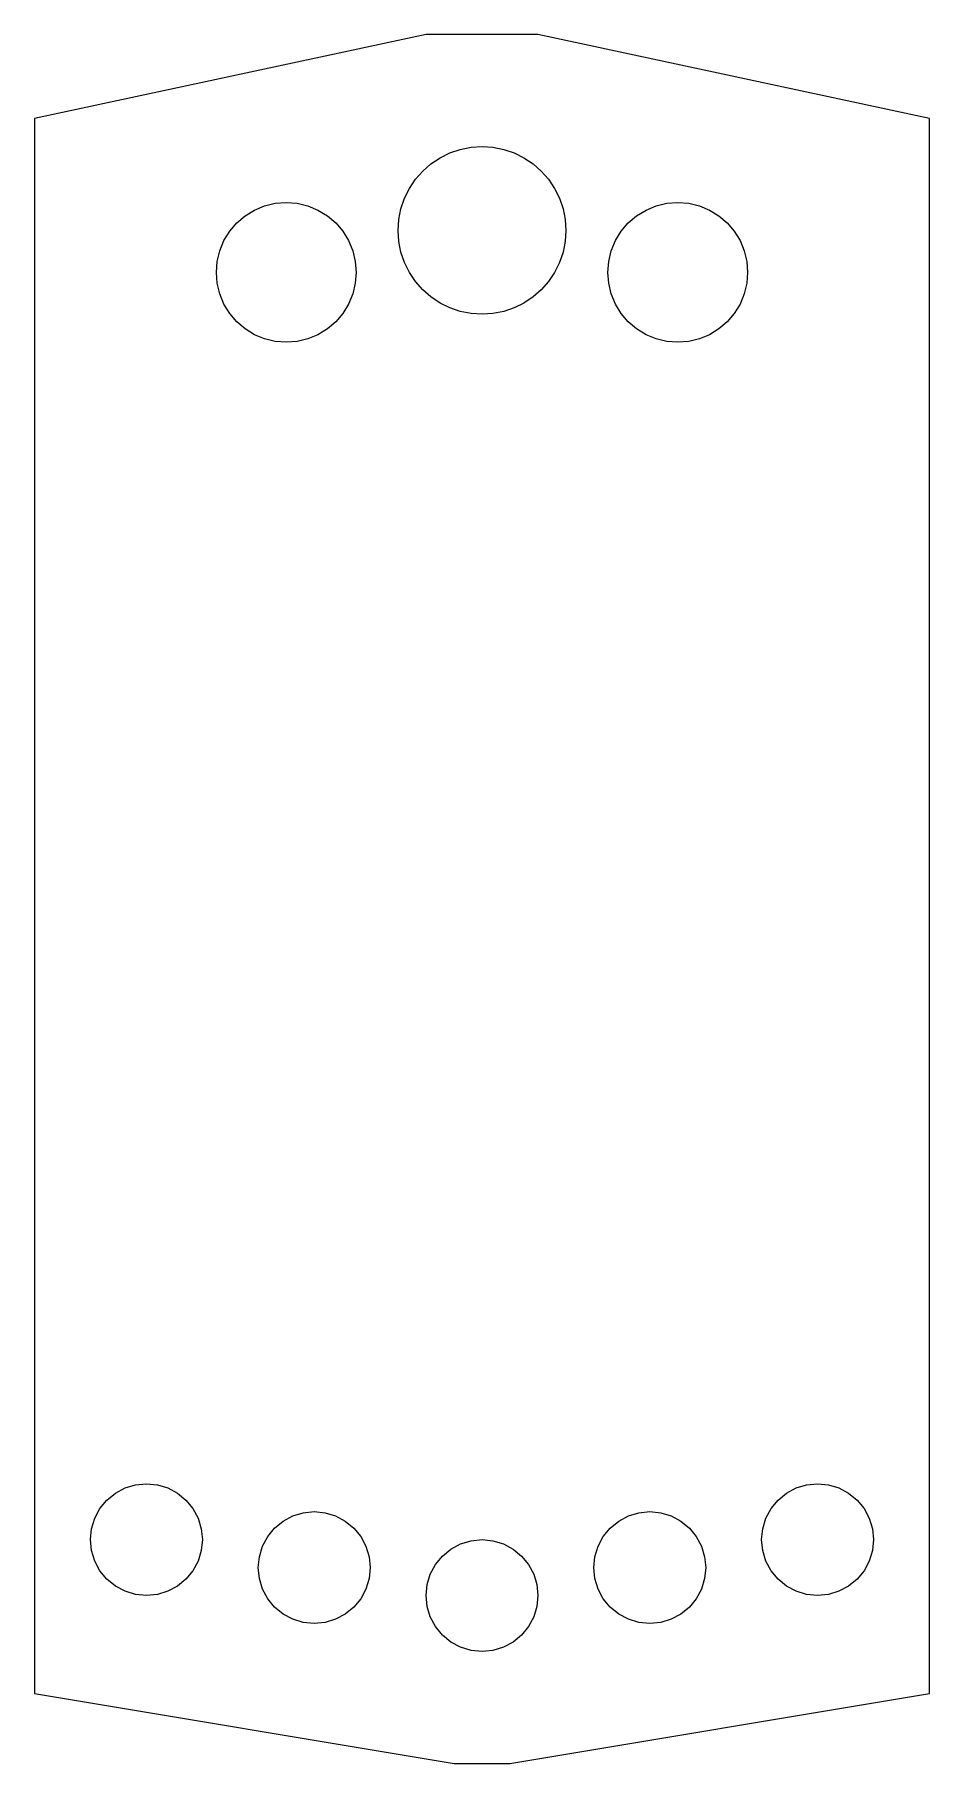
# Model space of a CAD drawing. Header units: metres. Extents: x -80 to 80, y -154 to 154.
import ezdxf

# ---------------------------------------------------------------- set-up
doc = ezdxf.new("R2010")
doc.units = ezdxf.units.M

msp = doc.modelspace()

# ---------------------------------------------------------------- linework, layer by layer
for p, q in [((-10, 154.5), (-80, 139.5)), ((10, 154.5), (-10, 154.5)), ((80, 139.5), (10, 154.5)), ((-80, 139.5), (-80, -142)), ((80, -142), (80, 139.5)), ((-7.5, 132.49), (-5.74025, 133.358)), ((-5.74025, 133.358), (-3.88228, 133.989)), ((-3.88228, 133.989), (-1.95789, 134.372)), ((-1.95789, 134.372), (0, 134.5)), ((0, 134.5), (1.95789, 134.372)), ((1.95789, 134.372), (3.88228, 133.989)), ((3.88228, 133.989), (5.74025, 133.358)), ((5.74025, 133.358), (7.5, 132.49)), ((-11.9003, 128.631), (-10.6066, 130.107)), ((-10.6066, 130.107), (-9.13141, 131.4)), ((-9.13141, 131.4), (-7.5, 132.49)), ((7.5, 132.49), (9.13141, 131.4)), ((9.13141, 131.4), (10.6066, 130.107)), ((10.6066, 130.107), (11.9003, 128.631)), ((-13.8582, 125.24), (-12.9904, 127)), ((-12.9904, 127), (-11.9003, 128.631)), ((11.9003, 128.631), (12.9904, 127)), ((12.9904, 127), (13.8582, 125.24)), ((-40.6749, 123.138), (-38.8627, 123.888)), ((-38.8627, 123.888), (-36.9554, 124.346)), ((-36.9554, 124.346), (-35, 124.5)), ((-35, 124.5), (-33.0446, 124.346)), ((-33.0446, 124.346), (-31.1373, 123.888)), ((-31.1373, 123.888), (-29.3251, 123.138)), ((-14.4889, 123.382), (-13.8582, 125.24)), ((13.8582, 125.24), (14.4889, 123.382)), ((29.3251, 123.138), (31.1373, 123.888)), ((31.1373, 123.888), (33.0446, 124.346)), ((33.0446, 124.346), (35, 124.5)), ((35, 124.5), (36.9554, 124.346)), ((36.9554, 124.346), (38.8627, 123.888)), ((38.8627, 123.888), (40.6749, 123.138)), ((-45.1127, 119.347), (-43.8388, 120.839)), ((-43.8388, 120.839), (-42.3473, 122.113)), ((-42.3473, 122.113), (-40.6749, 123.138)), ((-29.3251, 123.138), (-27.6527, 122.113)), ((-27.6527, 122.113), (-26.1612, 120.839)), ((-26.1612, 120.839), (-24.8873, 119.347)), ((-15, 119.5), (-14.8717, 121.458)), ((-14.8717, 121.458), (-14.4889, 123.382)), ((14.4889, 123.382), (14.8717, 121.458)), ((14.8717, 121.458), (15, 119.5)), ((24.8873, 119.347), (26.1612, 120.839)), ((26.1612, 120.839), (27.6527, 122.113)), ((27.6527, 122.113), (29.3251, 123.138)), ((40.6749, 123.138), (42.3473, 122.113)), ((42.3473, 122.113), (43.8388, 120.839)), ((43.8388, 120.839), (45.1127, 119.347)), ((-46.8882, 115.863), (-46.1376, 117.675)), ((-46.1376, 117.675), (-45.1127, 119.347)), ((-24.8873, 119.347), (-23.8624, 117.675)), ((-23.8624, 117.675), (-23.1118, 115.863)), ((-14.8717, 117.542), (-15, 119.5)), ((-14.4889, 115.618), (-14.8717, 117.542)), ((14.8717, 117.542), (14.4889, 115.618)), ((15, 119.5), (14.8717, 117.542)), ((23.1118, 115.863), (23.8624, 117.675)), ((23.8624, 117.675), (24.8873, 119.347)), ((45.1127, 119.347), (46.1376, 117.675)), ((46.1376, 117.675), (46.8882, 115.863)), ((-47.3461, 113.955), (-46.8882, 115.863)), ((-23.1118, 115.863), (-22.6539, 113.955)), ((-13.8582, 113.76), (-14.4889, 115.618)), ((14.4889, 115.618), (13.8582, 113.76)), ((22.6539, 113.955), (23.1118, 115.863)), ((46.8882, 115.863), (47.3461, 113.955)), ((-47.5, 112), (-47.3461, 113.955)), ((-47.3461, 110.045), (-47.5, 112)), ((-22.6539, 113.955), (-22.5, 112)), ((-22.5, 112), (-22.6539, 110.045)), ((-12.9904, 112), (-13.8582, 113.76)), ((-11.9003, 110.369), (-12.9904, 112)), ((12.9904, 112), (11.9003, 110.369)), ((13.8582, 113.76), (12.9904, 112)), ((22.5, 112), (22.6539, 113.955)), ((22.6539, 110.045), (22.5, 112)), ((47.3461, 113.955), (47.5, 112)), ((47.5, 112), (47.3461, 110.045)), ((-46.8882, 108.137), (-47.3461, 110.045)), ((-22.6539, 110.045), (-23.1118, 108.137)), ((-10.6066, 108.893), (-11.9003, 110.369)), ((-9.13141, 107.6), (-10.6066, 108.893)), ((10.6066, 108.893), (9.13141, 107.6)), ((11.9003, 110.369), (10.6066, 108.893)), ((23.1118, 108.137), (22.6539, 110.045)), ((47.3461, 110.045), (46.8882, 108.137)), ((-46.1376, 106.325), (-46.8882, 108.137)), ((-45.1127, 104.653), (-46.1376, 106.325)), ((-23.8624, 106.325), (-24.8873, 104.653)), ((-23.1118, 108.137), (-23.8624, 106.325)), ((-7.5, 106.51), (-9.13141, 107.6)), ((-5.74025, 105.642), (-7.5, 106.51)), ((-3.88228, 105.011), (-5.74025, 105.642)), ((5.74025, 105.642), (3.88228, 105.011)), ((7.5, 106.51), (5.74025, 105.642)), ((9.13141, 107.6), (7.5, 106.51)), ((23.8624, 106.325), (23.1118, 108.137)), ((24.8873, 104.653), (23.8624, 106.325)), ((46.1376, 106.325), (45.1127, 104.653)), ((46.8882, 108.137), (46.1376, 106.325)), ((-43.8388, 103.161), (-45.1127, 104.653)), ((-42.3473, 101.887), (-43.8388, 103.161)), ((-26.1612, 103.161), (-27.6527, 101.887)), ((-24.8873, 104.653), (-26.1612, 103.161)), ((-1.95789, 104.628), (-3.88228, 105.011)), ((0, 104.5), (-1.95789, 104.628)), ((1.95789, 104.628), (0, 104.5)), ((3.88228, 105.011), (1.95789, 104.628)), ((26.1612, 103.161), (24.8873, 104.653)), ((27.6527, 101.887), (26.1612, 103.161)), ((43.8388, 103.161), (42.3473, 101.887)), ((45.1127, 104.653), (43.8388, 103.161)), ((-40.6749, 100.862), (-42.3473, 101.887)), ((-38.8627, 100.112), (-40.6749, 100.862)), ((-36.9554, 99.6539), (-38.8627, 100.112)), ((-35, 99.5), (-36.9554, 99.6539)), ((-33.0446, 99.6539), (-35, 99.5)), ((-31.1373, 100.112), (-33.0446, 99.6539)), ((-29.3251, 100.862), (-31.1373, 100.112)), ((-27.6527, 101.887), (-29.3251, 100.862)), ((29.3251, 100.862), (27.6527, 101.887)), ((31.1373, 100.112), (29.3251, 100.862)), ((33.0446, 99.6539), (31.1373, 100.112)), ((35, 99.5), (33.0446, 99.6539)), ((36.9554, 99.6539), (35, 99.5)), ((38.8627, 100.112), (36.9554, 99.6539)), ((40.6749, 100.862), (38.8627, 100.112)), ((42.3473, 101.887), (40.6749, 100.862)), ((-63.8268, -105.261), (-61.9509, -104.692)), ((-61.9509, -104.692), (-60, -104.5)), ((-60, -104.5), (-58.0491, -104.692)), ((-58.0491, -104.692), (-56.1732, -105.261)), ((56.1732, -105.261), (58.0491, -104.692)), ((58.0491, -104.692), (60, -104.5)), ((60, -104.5), (61.9509, -104.692)), ((61.9509, -104.692), (63.8268, -105.261)), ((-68.3147, -108.944), (-67.0711, -107.429)), ((-67.0711, -107.429), (-65.5557, -106.185)), ((-65.5557, -106.185), (-63.8268, -105.261)), ((-56.1732, -105.261), (-54.4443, -106.185)), ((-54.4443, -106.185), (-52.9289, -107.429)), ((-52.9289, -107.429), (-51.6853, -108.944)), ((51.6853, -108.944), (52.9289, -107.429)), ((52.9289, -107.429), (54.4443, -106.185)), ((54.4443, -106.185), (56.1732, -105.261)), ((63.8268, -105.261), (65.5557, -106.185)), ((65.5557, -106.185), (67.0711, -107.429)), ((67.0711, -107.429), (68.3147, -108.944)), ((-69.8078, -112.549), (-69.2388, -110.673)), ((-69.2388, -110.673), (-68.3147, -108.944)), ((-51.6853, -108.944), (-50.7612, -110.673)), ((-50.7612, -110.673), (-50.1921, -112.549)), ((-37.0711, -112.429), (-35.5557, -111.185)), ((-35.5557, -111.185), (-33.8268, -110.261)), ((-33.8268, -110.261), (-31.9509, -109.692)), ((-31.9509, -109.692), (-30, -109.5)), ((-30, -109.5), (-28.0491, -109.692)), ((-28.0491, -109.692), (-26.1732, -110.261)), ((-26.1732, -110.261), (-24.4443, -111.185)), ((-24.4443, -111.185), (-22.9289, -112.429)), ((22.9289, -112.429), (24.4443, -111.185)), ((24.4443, -111.185), (26.1732, -110.261)), ((26.1732, -110.261), (28.0491, -109.692)), ((28.0491, -109.692), (30, -109.5)), ((30, -109.5), (31.9509, -109.692)), ((31.9509, -109.692), (33.8268, -110.261)), ((33.8268, -110.261), (35.5557, -111.185)), ((35.5557, -111.185), (37.0711, -112.429)), ((50.1921, -112.549), (50.7612, -110.673)), ((50.7612, -110.673), (51.6853, -108.944)), ((68.3147, -108.944), (69.2388, -110.673)), ((69.2388, -110.673), (69.8078, -112.549)), ((-70, -114.5), (-69.8078, -112.549)), ((-50.1921, -112.549), (-50, -114.5)), ((-39.2388, -115.673), (-38.3147, -113.944)), ((-38.3147, -113.944), (-37.0711, -112.429)), ((-22.9289, -112.429), (-21.6853, -113.944)), ((-21.6853, -113.944), (-20.7612, -115.673)), ((20.7612, -115.673), (21.6853, -113.944)), ((21.6853, -113.944), (22.9289, -112.429)), ((37.0711, -112.429), (38.3147, -113.944)), ((38.3147, -113.944), (39.2388, -115.673)), ((50, -114.5), (50.1921, -112.549)), ((69.8078, -112.549), (70, -114.5)), ((-69.8078, -116.451), (-70, -114.5)), ((-69.2388, -118.327), (-69.8078, -116.451)), ((-50.1921, -116.451), (-50.7612, -118.327)), ((-50, -114.5), (-50.1921, -116.451)), ((-39.8078, -117.549), (-39.2388, -115.673)), ((-20.7612, -115.673), (-20.1921, -117.549)), ((-7.07106, -117.429), (-5.55569, -116.185)), ((-5.55569, -116.185), (-3.82683, -115.261)), ((-3.82683, -115.261), (-1.9509, -114.692)), ((-1.9509, -114.692), (0, -114.5)), ((0, -114.5), (1.9509, -114.692)), ((1.9509, -114.692), (3.82683, -115.261)), ((3.82683, -115.261), (5.55569, -116.185)), ((5.55569, -116.185), (7.07106, -117.429)), ((20.1921, -117.549), (20.7612, -115.673)), ((39.2388, -115.673), (39.8078, -117.549)), ((50.1921, -116.451), (50, -114.5)), ((50.7612, -118.327), (50.1921, -116.451)), ((69.8078, -116.451), (69.2388, -118.327)), ((70, -114.5), (69.8078, -116.451)), ((-68.3147, -120.056), (-69.2388, -118.327)), ((-67.0711, -121.571), (-68.3147, -120.056)), ((-51.6853, -120.056), (-52.9289, -121.571)), ((-50.7612, -118.327), (-51.6853, -120.056)), ((-40, -119.5), (-39.8078, -117.549)), ((-39.8078, -121.451), (-40, -119.5)), ((-20.1921, -117.549), (-20, -119.5)), ((-20, -119.5), (-20.1921, -121.451)), ((-9.23878, -120.673), (-8.31468, -118.944)), ((-8.31468, -118.944), (-7.07106, -117.429)), ((7.07106, -117.429), (8.31468, -118.944)), ((8.31468, -118.944), (9.23878, -120.673)), ((20, -119.5), (20.1921, -117.549)), ((20.1921, -121.451), (20, -119.5)), ((39.8078, -117.549), (40, -119.5)), ((40, -119.5), (39.8078, -121.451)), ((51.6853, -120.056), (50.7612, -118.327)), ((52.9289, -121.571), (51.6853, -120.056)), ((68.3147, -120.056), (67.0711, -121.571)), ((69.2388, -118.327), (68.3147, -120.056)), ((-65.5557, -122.815), (-67.0711, -121.571)), ((-63.8268, -123.739), (-65.5557, -122.815)), ((-54.4443, -122.815), (-56.1732, -123.739)), ((-52.9289, -121.571), (-54.4443, -122.815)), ((-39.2388, -123.327), (-39.8078, -121.451)), ((-38.3147, -125.056), (-39.2388, -123.327)), ((-20.7612, -123.327), (-21.6853, -125.056)), ((-20.1921, -121.451), (-20.7612, -123.327)), ((-10, -124.5), (-9.80785, -122.549)), ((-9.80785, -122.549), (-9.23878, -120.673)), ((9.23878, -120.673), (9.80785, -122.549)), ((9.80785, -122.549), (10, -124.5)), ((20.7612, -123.327), (20.1921, -121.451)), ((21.6853, -125.056), (20.7612, -123.327)), ((39.2388, -123.327), (38.3147, -125.056)), ((39.8078, -121.451), (39.2388, -123.327)), ((54.4443, -122.815), (52.9289, -121.571)), ((56.1732, -123.739), (54.4443, -122.815)), ((65.5557, -122.815), (63.8268, -123.739)), ((67.0711, -121.571), (65.5557, -122.815)), ((-61.9509, -124.308), (-63.8268, -123.739)), ((-60, -124.5), (-61.9509, -124.308)), ((-58.0491, -124.308), (-60, -124.5)), ((-56.1732, -123.739), (-58.0491, -124.308)), ((-37.0711, -126.571), (-38.3147, -125.056)), ((-35.5557, -127.815), (-37.0711, -126.571)), ((-22.9289, -126.571), (-24.4443, -127.815)), ((-21.6853, -125.056), (-22.9289, -126.571)), ((-9.80785, -126.451), (-10, -124.5)), ((-9.23878, -128.327), (-9.80785, -126.451)), ((9.80785, -126.451), (9.23878, -128.327)), ((10, -124.5), (9.80785, -126.451)), ((22.9289, -126.571), (21.6853, -125.056)), ((24.4443, -127.815), (22.9289, -126.571)), ((37.0711, -126.571), (35.5557, -127.815)), ((38.3147, -125.056), (37.0711, -126.571)), ((58.0491, -124.308), (56.1732, -123.739)), ((60, -124.5), (58.0491, -124.308)), ((61.9509, -124.308), (60, -124.5)), ((63.8268, -123.739), (61.9509, -124.308)), ((-33.8268, -128.739), (-35.5557, -127.815)), ((-31.9509, -129.308), (-33.8268, -128.739)), ((-30, -129.5), (-31.9509, -129.308)), ((-28.0491, -129.308), (-30, -129.5)), ((-26.1732, -128.739), (-28.0491, -129.308)), ((-24.4443, -127.815), (-26.1732, -128.739)), ((-8.31468, -130.056), (-9.23878, -128.327)), ((9.23878, -128.327), (8.31468, -130.056)), ((26.1732, -128.739), (24.4443, -127.815)), ((28.0491, -129.308), (26.1732, -128.739)), ((30, -129.5), (28.0491, -129.308)), ((31.9509, -129.308), (30, -129.5)), ((33.8268, -128.739), (31.9509, -129.308)), ((35.5557, -127.815), (33.8268, -128.739)), ((-7.07106, -131.571), (-8.31468, -130.056)), ((-5.55569, -132.815), (-7.07106, -131.571)), ((-3.82683, -133.739), (-5.55569, -132.815)), ((5.55569, -132.815), (3.82683, -133.739)), ((7.07106, -131.571), (5.55569, -132.815)), ((8.31468, -130.056), (7.07106, -131.571)), ((-1.9509, -134.308), (-3.82683, -133.739)), ((0, -134.5), (-1.9509, -134.308)), ((1.9509, -134.308), (0, -134.5)), ((3.82683, -133.739), (1.9509, -134.308)), ((-80, -142), (-5, -154.5)), ((5, -154.5), (80, -142)), ((-5, -154.5), (5, -154.5))]:
    msp.add_line(p, q)

doc.saveas('drawing.dxf')
